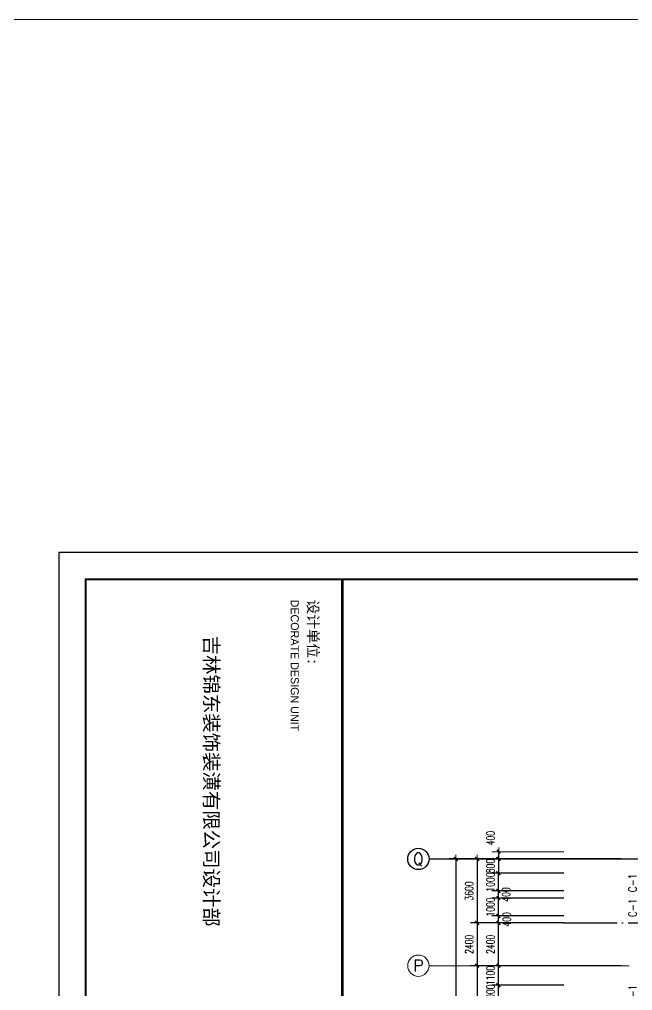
# Model space of a CAD drawing. Extents: x -220435 to 246757, y -381552 to -223577.
# Drawn here: x 122495 to 156964, y -278183 to -223577 of the extents above; entities that cross this region are included whole.
import ezdxf
from ezdxf.enums import TextEntityAlignment as Align

# ---------------------------------------------------------------- set-up
doc = ezdxf.new("R2010")
doc.units = 0
doc.header["$LTSCALE"] = 1500
doc.header["$MEASUREMENT"] = 0
doc.linetypes.add('DOTE', pattern=[2.42, 2, -0.2, 0.02, -0.2])
doc.layers.get('0').update_dxf_attribs({"linetype": 'CONTINUOUS'})
doc.layers.get('DEFPOINTS').update_dxf_attribs({"linetype": 'CONTINUOUS'})
for name, color, linetype in [('AXIS', 7, 'CONTINUOUS'), ('AXIS_TEXT', 7, 'CONTINUOUS'), ('DOTE', 7, 'DOTE'), ('WINDOW_TEXT', 7, 'CONTINUOUS')]:
    doc.layers.add(name, color=color, linetype=linetype)
for name, color, linetype, lineweight in [('PUB_DIM', 7, 'CONTINUOUS', 0), ('WINDOW', 7, 'CONTINUOUS', 0), ('我的', 7, 'CONTINUOUS', 0)]:
    doc.layers.add(name, color=color, linetype=linetype, lineweight=lineweight)
doc.styles.add('_SIMPLEX', font='SIMPLEX.shx', dxfattribs={"width": 0.8})
doc.styles.add('COMPLEX', font='COMPLEX')
doc.styles.add('DIM_FONT', font='TXT.shx', dxfattribs={"width": 0.7})
doc.styles.add('SIMPLEX', font='SIMPLEX.SHX')
doc.dimstyles.new('AXIS150', dxfattribs={"dimscale": 1.5, "dimtxt": 300, "dimasz": 1, "dimexe": 250, "dimexo": 300, "dimgap": 150, "dimtad": 1, "dimdec": 0, "dimzin": 0, "dimdsep": 46, "dimtxsty": 'DIM_FONT', "dimblk": '_DIMX', "dimcen": 0.09, "dimse1": 1, "dimse2": 1, "dimclrt": 7, "dimadec": 0, "dimazin": 0, "dimtfac": 1, "dimtdec": 0, "dimtix": 1, "dimtmove": 2, "dimatfit": 3, "dimldrblk": '_DIMX', "dimfxl": 1, "dimtolj": 1, "dimtzin": 0, "dimarcsym": 0})
doc.dimstyles.new('DIMN150', dxfattribs={"dimscale": 1.5, "dimtxt": 300, "dimasz": 1, "dimexe": 250, "dimexo": 300, "dimgap": 150, "dimtad": 1, "dimdec": 0, "dimzin": 0, "dimdsep": 46, "dimtxsty": 'DIM_FONT', "dimblk": '_DIMX', "dimcen": 0.09, "dimclrt": 7, "dimadec": 0, "dimazin": 0, "dimtfac": 1, "dimtdec": 0, "dimtix": 1, "dimtmove": 2, "dimatfit": 3, "dimldrblk": '_DIMX', "dimfxl": 1, "dimtolj": 1, "dimtzin": 0, "dimarcsym": 0})

# ---------------------------------------------------------------- blocks, each defined once
blk = doc.blocks.new('_DIMX')
blk.add_line((-150, 0), (150, 0))
at = {"const_width": 50}
blk.add_lwpolyline([(-70, -70), (70, 70)], dxfattribs=at)
blk = doc.blocks.new('*D391')
at = {"layer": 'DEFPOINTS', "color": 0, "lineweight": 20}
for p in [(156764, -270783), (147022, -349373), (156764, -349373)]:
    blk.add_point(p, dxfattribs=at)
at = {"layer": 'PUB_DIM', "color": 0, "lineweight": -2}
for p, q in [((156314, -270783), (146647, -270783)), ((147022, -270785), (147022, -349372)), ((156314, -349373), (146647, -349373))]:
    blk.add_line(p, q, dxfattribs=at)
at = {"layer": 'PUB_DIM', "color": 0, "lineweight": -2, "xscale": 1.5, "yscale": 1.5, "zscale": 1.5}
for p, rotation in [((147022, -270783), 90), ((147022, -349373), 270)]:
    blk.add_blockref('_DIMX', p, dxfattribs=dict(at, rotation=rotation))
at = {"layer": 'PUB_DIM', "color": 7, "insert": (146572, -310078), "char_height": 450, "attachment_point": 5, "rotation": 90, "style": 'DIM_FONT'}
blk.add_mtext('\\A1;78590', dxfattribs=at)
blk = doc.blocks.new('*D663')
at = {"layer": 'DEFPOINTS', "color": 0, "lineweight": 20}
for p in [(149422, -272583), (153540, -272583), (153540, -272983)]:
    blk.add_point(p, dxfattribs=at)
at = {"layer": 'PUB_DIM', "color": 0, "lineweight": -2}
for p, q in [((153090, -272583), (149047, -272583)), ((153090, -272983), (149047, -272983)), ((149422, -272582), (149422, -272580)), ((149422, -272983), (149422, -272583)), ((149422, -272985), (149422, -272986))]:
    blk.add_line(p, q, dxfattribs=at)
at = {"layer": 'PUB_DIM', "color": 0, "lineweight": -2, "xscale": 1.5, "yscale": 1.5, "zscale": 1.5}
for p, rotation in [((149422, -272583), 270), ((149422, -272983), 90)]:
    blk.add_blockref('_DIMX', p, dxfattribs=dict(at, rotation=rotation))
at = {"layer": 'PUB_DIM', "color": 7, "insert": (149854, -272783), "char_height": 450, "attachment_point": 5, "rotation": 90, "style": 'DIM_FONT'}
blk.add_mtext('\\A1;400', dxfattribs=at)
blk = doc.blocks.new('*D664')
at = {"layer": 'DEFPOINTS', "color": 0, "lineweight": 20}
for p in [(149422, -272983), (153540, -272983), (153540, -273983)]:
    blk.add_point(p, dxfattribs=at)
at = {"layer": 'PUB_DIM', "color": 0, "lineweight": -2}
for p, q in [((153090, -272983), (149047, -272983)), ((149422, -272982), (149422, -272980)), ((149422, -273983), (149422, -272983)), ((153090, -273983), (149047, -273983)), ((149422, -273985), (149422, -273986))]:
    blk.add_line(p, q, dxfattribs=at)
at = {"layer": 'PUB_DIM', "color": 0, "lineweight": -2, "xscale": 1.5, "yscale": 1.5, "zscale": 1.5}
for p, rotation in [((149422, -272983), 270), ((149422, -273983), 90)]:
    blk.add_blockref('_DIMX', p, dxfattribs=dict(at, rotation=rotation))
at = {"layer": 'PUB_DIM', "color": 7, "insert": (148972, -273483), "char_height": 450, "attachment_point": 5, "rotation": 90, "style": 'DIM_FONT'}
blk.add_mtext('\\A1;1000', dxfattribs=at)
blk = doc.blocks.new('*D665')
at = {"layer": 'DEFPOINTS', "color": 0, "lineweight": 20}
for p in [(153540, -270783), (148222, -274383), (153540, -274383)]:
    blk.add_point(p, dxfattribs=at)
at = {"layer": 'PUB_DIM', "color": 0, "lineweight": -2}
for p, q in [((153090, -270783), (147847, -270783)), ((148222, -270785), (148222, -274382)), ((153090, -274383), (147847, -274383))]:
    blk.add_line(p, q, dxfattribs=at)
at = {"layer": 'PUB_DIM', "color": 0, "lineweight": -2, "xscale": 1.5, "yscale": 1.5, "zscale": 1.5}
for p, rotation in [((148222, -270783), 90), ((148222, -274383), 270)]:
    blk.add_blockref('_DIMX', p, dxfattribs=dict(at, rotation=rotation))
at = {"layer": 'PUB_DIM', "color": 7, "insert": (147772, -272583), "char_height": 450, "attachment_point": 5, "rotation": 90, "style": 'DIM_FONT'}
blk.add_mtext('\\A1;3600', dxfattribs=at)
blk = doc.blocks.new('*D694')
at = {"layer": 'DEFPOINTS', "color": 0, "lineweight": 20}
for p in [(149422, -273983), (153540, -273983), (153540, -274383)]:
    blk.add_point(p, dxfattribs=at)
at = {"layer": 'PUB_DIM', "color": 0, "lineweight": -2}
for p, q in [((153090, -273983), (149047, -273983)), ((149422, -273982), (149422, -273980)), ((149422, -274383), (149422, -273983)), ((153090, -274383), (149047, -274383)), ((149422, -274385), (149422, -274386))]:
    blk.add_line(p, q, dxfattribs=at)
at = {"layer": 'PUB_DIM', "color": 0, "lineweight": -2, "xscale": 1.5, "yscale": 1.5, "zscale": 1.5}
for p, rotation in [((149422, -273983), 270), ((149422, -274383), 90)]:
    blk.add_blockref('_DIMX', p, dxfattribs=dict(at, rotation=rotation))
at = {"layer": 'PUB_DIM', "color": 7, "insert": (149892, -274183), "char_height": 450, "attachment_point": 5, "rotation": 90, "style": 'DIM_FONT'}
blk.add_mtext('\\A1;400', dxfattribs=at)
blk = doc.blocks.new('*D695')
at = {"layer": 'DEFPOINTS', "color": 0, "lineweight": 20}
for p in [(149422, -274383), (153540, -274383), (153540, -276783)]:
    blk.add_point(p, dxfattribs=at)
at = {"layer": 'PUB_DIM', "color": 0, "lineweight": -2}
for p, q in [((153090, -274383), (149047, -274383)), ((149422, -276782), (149422, -274385)), ((153090, -276783), (149047, -276783))]:
    blk.add_line(p, q, dxfattribs=at)
at = {"layer": 'PUB_DIM', "color": 0, "lineweight": -2, "xscale": 1.5, "yscale": 1.5, "zscale": 1.5}
for p, rotation in [((149422, -274383), 90), ((149422, -276783), 270)]:
    blk.add_blockref('_DIMX', p, dxfattribs=dict(at, rotation=rotation))
at = {"layer": 'PUB_DIM', "color": 7, "insert": (148972, -275583), "char_height": 450, "attachment_point": 5, "rotation": 90, "style": 'DIM_FONT'}
blk.add_mtext('\\A1;2400', dxfattribs=at)
blk = doc.blocks.new('*D696')
at = {"layer": 'DEFPOINTS', "color": 0, "lineweight": 20}
for p in [(149422, -276783), (153540, -276783), (153540, -277883)]:
    blk.add_point(p, dxfattribs=at)
at = {"layer": 'PUB_DIM', "color": 0, "lineweight": -2}
for p, q in [((153090, -276783), (149047, -276783)), ((149422, -276782), (149422, -276780)), ((149422, -277883), (149422, -276783)), ((153090, -277883), (149047, -277883)), ((149422, -277885), (149422, -277886))]:
    blk.add_line(p, q, dxfattribs=at)
at = {"layer": 'PUB_DIM', "color": 0, "lineweight": -2, "xscale": 1.5, "yscale": 1.5, "zscale": 1.5}
for p, rotation in [((149422, -276783), 270), ((149422, -277883), 90)]:
    blk.add_blockref('_DIMX', p, dxfattribs=dict(at, rotation=rotation))
at = {"layer": 'PUB_DIM', "color": 7, "insert": (148972, -277333), "char_height": 450, "attachment_point": 5, "rotation": 90, "style": 'DIM_FONT'}
blk.add_mtext('\\A1;1100', dxfattribs=at)
blk = doc.blocks.new('*D697')
at = {"layer": 'DEFPOINTS', "color": 0, "lineweight": 20}
for p in [(149422, -277883), (153540, -277883), (153540, -278883)]:
    blk.add_point(p, dxfattribs=at)
at = {"layer": 'PUB_DIM', "color": 0, "lineweight": -2}
for p, q in [((153090, -277883), (149047, -277883)), ((149422, -277882), (149422, -277880)), ((149422, -278883), (149422, -277883)), ((153090, -278883), (149047, -278883)), ((149422, -278885), (149422, -278886))]:
    blk.add_line(p, q, dxfattribs=at)
at = {"layer": 'PUB_DIM', "color": 0, "lineweight": -2, "xscale": 1.5, "yscale": 1.5, "zscale": 1.5}
for p, rotation in [((149422, -277883), 270), ((149422, -278883), 90)]:
    blk.add_blockref('_DIMX', p, dxfattribs=dict(at, rotation=rotation))
at = {"layer": 'PUB_DIM', "color": 7, "insert": (148972, -278383), "char_height": 450, "attachment_point": 5, "rotation": 90, "style": 'DIM_FONT'}
blk.add_mtext('\\A1;1000', dxfattribs=at)
blk = doc.blocks.new('*D710')
at = {"layer": 'DEFPOINTS', "color": 0, "lineweight": 20}
for p in [(153540, -274383), (148222, -276783), (153540, -276783)]:
    blk.add_point(p, dxfattribs=at)
at = {"layer": 'PUB_DIM', "color": 0, "lineweight": -2}
for p, q in [((153090, -274383), (147847, -274383)), ((148222, -274385), (148222, -276782)), ((153090, -276783), (147847, -276783))]:
    blk.add_line(p, q, dxfattribs=at)
at = {"layer": 'PUB_DIM', "color": 0, "lineweight": -2, "xscale": 1.5, "yscale": 1.5, "zscale": 1.5}
for p, rotation in [((148222, -274383), 90), ((148222, -276783), 270)]:
    blk.add_blockref('_DIMX', p, dxfattribs=dict(at, rotation=rotation))
at = {"layer": 'PUB_DIM', "color": 7, "insert": (147772, -275583), "char_height": 450, "attachment_point": 5, "rotation": 90, "style": 'DIM_FONT'}
blk.add_mtext('\\A1;2400', dxfattribs=at)
blk = doc.blocks.new('*D712')
at = {"layer": 'DEFPOINTS', "color": 0, "lineweight": 20}
for p in [(156764, -276783), (148222, -282783), (156764, -282783)]:
    blk.add_point(p, dxfattribs=at)
at = {"layer": 'PUB_DIM', "color": 0, "lineweight": -2}
for p, q in [((156314, -276783), (147847, -276783)), ((148222, -276785), (148222, -282782)), ((156314, -282783), (147847, -282783))]:
    blk.add_line(p, q, dxfattribs=at)
at = {"layer": 'PUB_DIM', "color": 0, "lineweight": -2, "xscale": 1.5, "yscale": 1.5, "zscale": 1.5}
for p, rotation in [((148222, -276783), 90), ((148222, -282783), 270)]:
    blk.add_blockref('_DIMX', p, dxfattribs=dict(at, rotation=rotation))
at = {"layer": 'PUB_DIM', "color": 7, "insert": (147772, -279783), "char_height": 450, "attachment_point": 5, "rotation": 90, "style": 'DIM_FONT'}
blk.add_mtext('\\A1;6000', dxfattribs=at)
blk = doc.blocks.new('_AXISO')
blk.add_circle((0, 0), 0.5)
at = {"layer": 'AXIS_TEXT', "style": 'COMPLEX', "width": 1.041667}
blk.add_attdef('A', text='', height=0.56, dxfattribs=at).set_placement((-0.25, -0.28), (0.25, -0.28), align=Align.FIT)
blk = doc.blocks.new('_WBLK')
for p, q in [((-0.5, 0.5), (0.5, 0.5)), ((0.5, 0.167), (-0.5, 0.167)), ((0.5, -0.167), (-0.5, -0.167)), ((-0.5, -0.5), (0.5, -0.5))]:
    blk.add_line(p, q)
at = {"layer": 'WINDOW_TEXT', "style": 'SIMPLEX', "flags": 9}
blk.add_attdef('A', text='', height=1, dxfattribs=at).set_placement((0, 1.5), align=Align.MIDDLE)
blk = doc.blocks.new('*D727')
at = {"layer": 'DEFPOINTS', "color": 0, "lineweight": 20}
for p in [(149422, -271583), (153540, -271583), (153540, -272583)]:
    blk.add_point(p, dxfattribs=at)
at = {"layer": 'PUB_DIM', "color": 0, "lineweight": -2}
for p, q in [((153090, -271583), (149047, -271583)), ((149422, -271582), (149422, -271580)), ((149422, -272583), (149422, -271583)), ((153090, -272583), (149047, -272583)), ((149422, -272585), (149422, -272586))]:
    blk.add_line(p, q, dxfattribs=at)
at = {"layer": 'PUB_DIM', "color": 0, "lineweight": -2, "xscale": 1.5, "yscale": 1.5, "zscale": 1.5}
for p, rotation in [((149422, -271583), 270), ((149422, -272583), 90)]:
    blk.add_blockref('_DIMX', p, dxfattribs=dict(at, rotation=rotation))
at = {"layer": 'PUB_DIM', "color": 7, "insert": (148972, -272083), "char_height": 450, "attachment_point": 5, "rotation": 90, "style": 'DIM_FONT'}
blk.add_mtext('\\A1;1000', dxfattribs=at)
blk = doc.blocks.new('*D728')
at = {"layer": 'DEFPOINTS', "color": 0, "lineweight": 20}
for p in [(150422, -270783), (149422, -271583), (150422, -271583)]:
    blk.add_point(p, dxfattribs=at)
at = {"layer": 'PUB_DIM', "color": 0, "lineweight": -2}
for p, q in [((149422, -270782), (149422, -270780)), ((149422, -270783), (149422, -271583)), ((149422, -271585), (149422, -271586))]:
    blk.add_line(p, q, dxfattribs=at)
at = {"layer": 'PUB_DIM', "color": 0, "lineweight": -2, "xscale": 1.5, "yscale": 1.5, "zscale": 1.5}
for p, rotation in [((149422, -270783), 270), ((149422, -271583), 90)]:
    blk.add_blockref('_DIMX', p, dxfattribs=dict(at, rotation=rotation))
at = {"layer": 'PUB_DIM', "color": 7, "insert": (148972, -271183), "char_height": 450, "attachment_point": 5, "rotation": 90, "style": 'DIM_FONT'}
blk.add_mtext('\\A1;800', dxfattribs=at)
blk = doc.blocks.new('*D729')
at = {"layer": 'DEFPOINTS', "color": 0, "lineweight": 20}
for p in [(149428, -270766), (150422, -270783), (150429, -270384)]:
    blk.add_point(p, dxfattribs=at)
at = {"layer": 'PUB_DIM', "color": 0, "lineweight": -2}
for p, q in [((149435, -270366), (149428, -270766)), ((149428, -270767), (149428, -270769)), ((149435, -270365), (149435, -270363))]:
    blk.add_line(p, q, dxfattribs=at)
at = {"layer": 'PUB_DIM', "color": 0, "lineweight": -2, "xscale": 1.5, "yscale": 1.5, "zscale": 1.5}
for p, rotation in [((149435, -270366), 268.9848483151472), ((149428, -270766), 88.98484831514726)]:
    blk.add_blockref('_DIMX', p, dxfattribs=dict(at, rotation=rotation))
at = {"layer": 'PUB_DIM', "color": 7, "insert": (148979, -269612), "char_height": 450, "attachment_point": 5, "rotation": 88.9848, "style": 'DIM_FONT'}
blk.add_mtext('\\A1;400', dxfattribs=at)

msp = doc.modelspace()

# ---------------------------------------------------------------- linework, layer by layer
at = {"layer": 'AXIS'}
msp.add_line((145521.8, -270783.4), (156763.6, -270783.4), dxfattribs=at)
at = {"layer": 'AXIS', "color": 250}
msp.add_lwpolyline([(211554.8, -253559.3), (124714.7, -253559.3), (124714.7, -370748.3), (211554.8, -370748.3)], close=True, dxfattribs=at)
at = {"layer": 'AXIS', "color": 0, "const_width": 120.2}
msp.add_lwpolyline([(210052.3, -255061.7), (126217.1, -255061.7), (126217.1, -369245.9), (210052.3, -369245.9)], close=True, dxfattribs=at)
at = {"layer": 'AXIS', "color": 0, "const_width": 150.2}
msp.add_lwpolyline([(140640.4, -255061.7), (140640.4, -369245.9)], dxfattribs=at)
at = {"layer": 'DOTE'}
for p, q in [((156763.6, -270783.4), (200763.6, -270783.4)), ((153089.7, -274383.4), (175763.6, -274383.4))]:
    msp.add_line(p, q, dxfattribs=at)
at = {"layer": 'PUB_DIM'}
msp.add_line((145521.8, -276783.4), (156763.6, -276783.4), dxfattribs=at)
at = {"layer": 'WINDOW'}
msp.add_line((149053.9, -270386), (153096.7, -270386), dxfattribs=at)
at = {"layer": '我的', "linetype": 'ByBlock', "lineweight": 20}
msp.add_lwpolyline([(-220435.3, -223577.2), (246757, -223577.2), (246757, -381551.9), (-220435.3, -381551.9)], close=True, dxfattribs=at)

# ---------------------------------------------------------------- block references
at = {"layer": 'AXIS'}
ref = msp.add_blockref('_AXISO', (144921.8, -270783.4), dxfattribs=dict(at, xscale=1200, yscale=1200, zscale=1200))
ref.add_attrib('A', 'Q', dxfattribs={"layer": 'AXIS_TEXT', "height": 672, "style": 'COMPLEX', "width": 1.171875}).set_placement((144621.8, -271119.4), (145221.8, -271119.4), align=Align.FIT)
at = {"layer": 'PUB_DIM'}
ref = msp.add_blockref('_AXISO', (144921.8, -276783.4), dxfattribs=dict(at, xscale=1200, yscale=1200, zscale=1200))
ref.add_attrib('A', 'P', dxfattribs={"layer": 'AXIS_TEXT', "height": 672, "style": 'COMPLEX', "width": 1.102941}).set_placement((144621.8, -277119.4), (145221.8, -277119.4), align=Align.FIT)
at = {"layer": 'WINDOW'}
ref = msp.add_blockref('_WBLK', (157613.6, -272133.4), dxfattribs=dict(at, xscale=1000, yscale=400, zscale=1000, rotation=90))
ref.add_attrib('A', 'C-1', dxfattribs={"layer": 'WINDOW_TEXT', "height": 450, "rotation": 90, "style": '_SIMPLEX', "width": 0.8, "flags": 8}).set_placement((156963.6, -272133.4), align=Align.MIDDLE)
ref = msp.add_blockref('_WBLK', (157613.6, -273533.4), dxfattribs=dict(at, xscale=1000, yscale=400, zscale=1000, rotation=90))
ref.add_attrib('A', 'C-1', dxfattribs={"layer": 'WINDOW_TEXT', "height": 450, "rotation": 90, "style": '_SIMPLEX', "width": 0.8, "flags": 8}).set_placement((156963.6, -273533.4), align=Align.MIDDLE)
ref = msp.add_blockref('_WBLK', (157613.6, -278383.4), dxfattribs=dict(at, xscale=1000, yscale=400.0000000000582, zscale=1000, rotation=90))
ref.add_attrib('A', 'C-1', dxfattribs={"layer": 'WINDOW_TEXT', "height": 450, "rotation": 90, "style": '_SIMPLEX', "width": 0.8, "flags": 8}).set_placement((156963.6, -278383.4), align=Align.MIDDLE)

# ---------------------------------------------------------------- texts
at = {"layer": 'AXIS', "color": 250, "attachment_point": 1, "rotation": 270}
for s, insert, char_height, width in [('\\fￋￎￌ￥|b0|i0|c134|p2;\\C5;DECORATE DESIGN UNIT', (138198, -256200.7), 450.727, 7587.931), ('{\\fSimHei|b0|i0|c134|p2;\\C5;设计单位:}', (139304.4, -256200.7), 600.969, 5551.563), ('{\\fSimHei|b0|i0|c134|p2;\\C5;吉林锦东装饰装潢有限公司设计部}', (133685.2, -258227.9), 800, 24810.274)]:
    msp.add_mtext(s, dxfattribs=dict(at, insert=insert, char_height=char_height, width=width))

# ---------------------------------------------------------------- dimensions: what is measured, and where the dimension line sits
at = {"layer": 'PUB_DIM'}
for base, p1, p2, angle, dimstyle, picture, middle in [((149428.4, -270765.8), (150428.9, -270383.9), (150421.8, -270783.4), 268.98485, 'AXIS150', '*D729', (148978.9, -269612.2)), ((149421.8, -272583.4), (153539.7, -272983.4), (153539.7, -272583.4), 90, 'DIMN150', '*D663', (149853.8, -272783.4)), ((149421.8, -273983.4), (153539.7, -274383.4), (153539.7, -273983.4), 90, 'DIMN150', '*D694', (149891.9, -274183.4))]:
    dim = msp.add_linear_dim(base=base, p1=p1, p2=p2, angle=angle, dimstyle=dimstyle, dxfattribs=at)
    dim.commit()
    dim.dimension.update_dxf_attribs({"geometry": picture, "text_midpoint": middle, "dimtype": 161})
for p1, p2, distance, dimstyle, picture, middle in [((156763.6, -270783.4), (156763.6, -349373.4), -9741.7, 'DIMN150', '*D391', (146571.8, -310078.4)), ((153539.7, -270783.4), (153539.7, -274383.4), -5317.8, 'DIMN150', '*D665', (147771.8, -272583.4)), ((150421.8, -270783.4), (150421.8, -271583.4), -1000, 'AXIS150', '*D728', (148971.8, -271183.4)), ((153539.7, -272583.4), (153539.7, -271583.4), 4117.8, 'DIMN150', '*D727', (148971.8, -272083.4)), ((153539.7, -273983.4), (153539.7, -272983.4), 4117.8, 'DIMN150', '*D664', (148971.8, -273483.4)), ((153539.7, -274383.4), (153539.7, -276783.4), -5317.8, 'DIMN150', '*D710', (147771.8, -275583.4)), ((153539.7, -276783.4), (153539.7, -274383.4), 4117.8, 'DIMN150', '*D695', (148971.8, -275583.4)), ((153539.7, -277883.4), (153539.7, -276783.4), 4117.8, 'DIMN150', '*D696', (148971.8, -277333.4)), ((153539.7, -278883.4), (153539.7, -277883.4), 4117.8, 'DIMN150', '*D697', (148971.8, -278383.4))]:
    dim = msp.add_aligned_dim(p1=p1, p2=p2, distance=distance, dimstyle=dimstyle, dxfattribs=at)
    dim.commit()
    dim.dimension.update_dxf_attribs({"geometry": picture, "text_midpoint": middle})
dim = msp.add_linear_dim(base=(148221.8, -282783.4), p1=(156763.6, -276783.4), p2=(156763.6, -282783.4), angle=90, dimstyle='DIMN150', dxfattribs=at)
dim.commit()
dim.dimension.update_dxf_attribs({"geometry": '*D712', "text_midpoint": (147771.8, -279783.4)})

doc.saveas('drawing.dxf')
